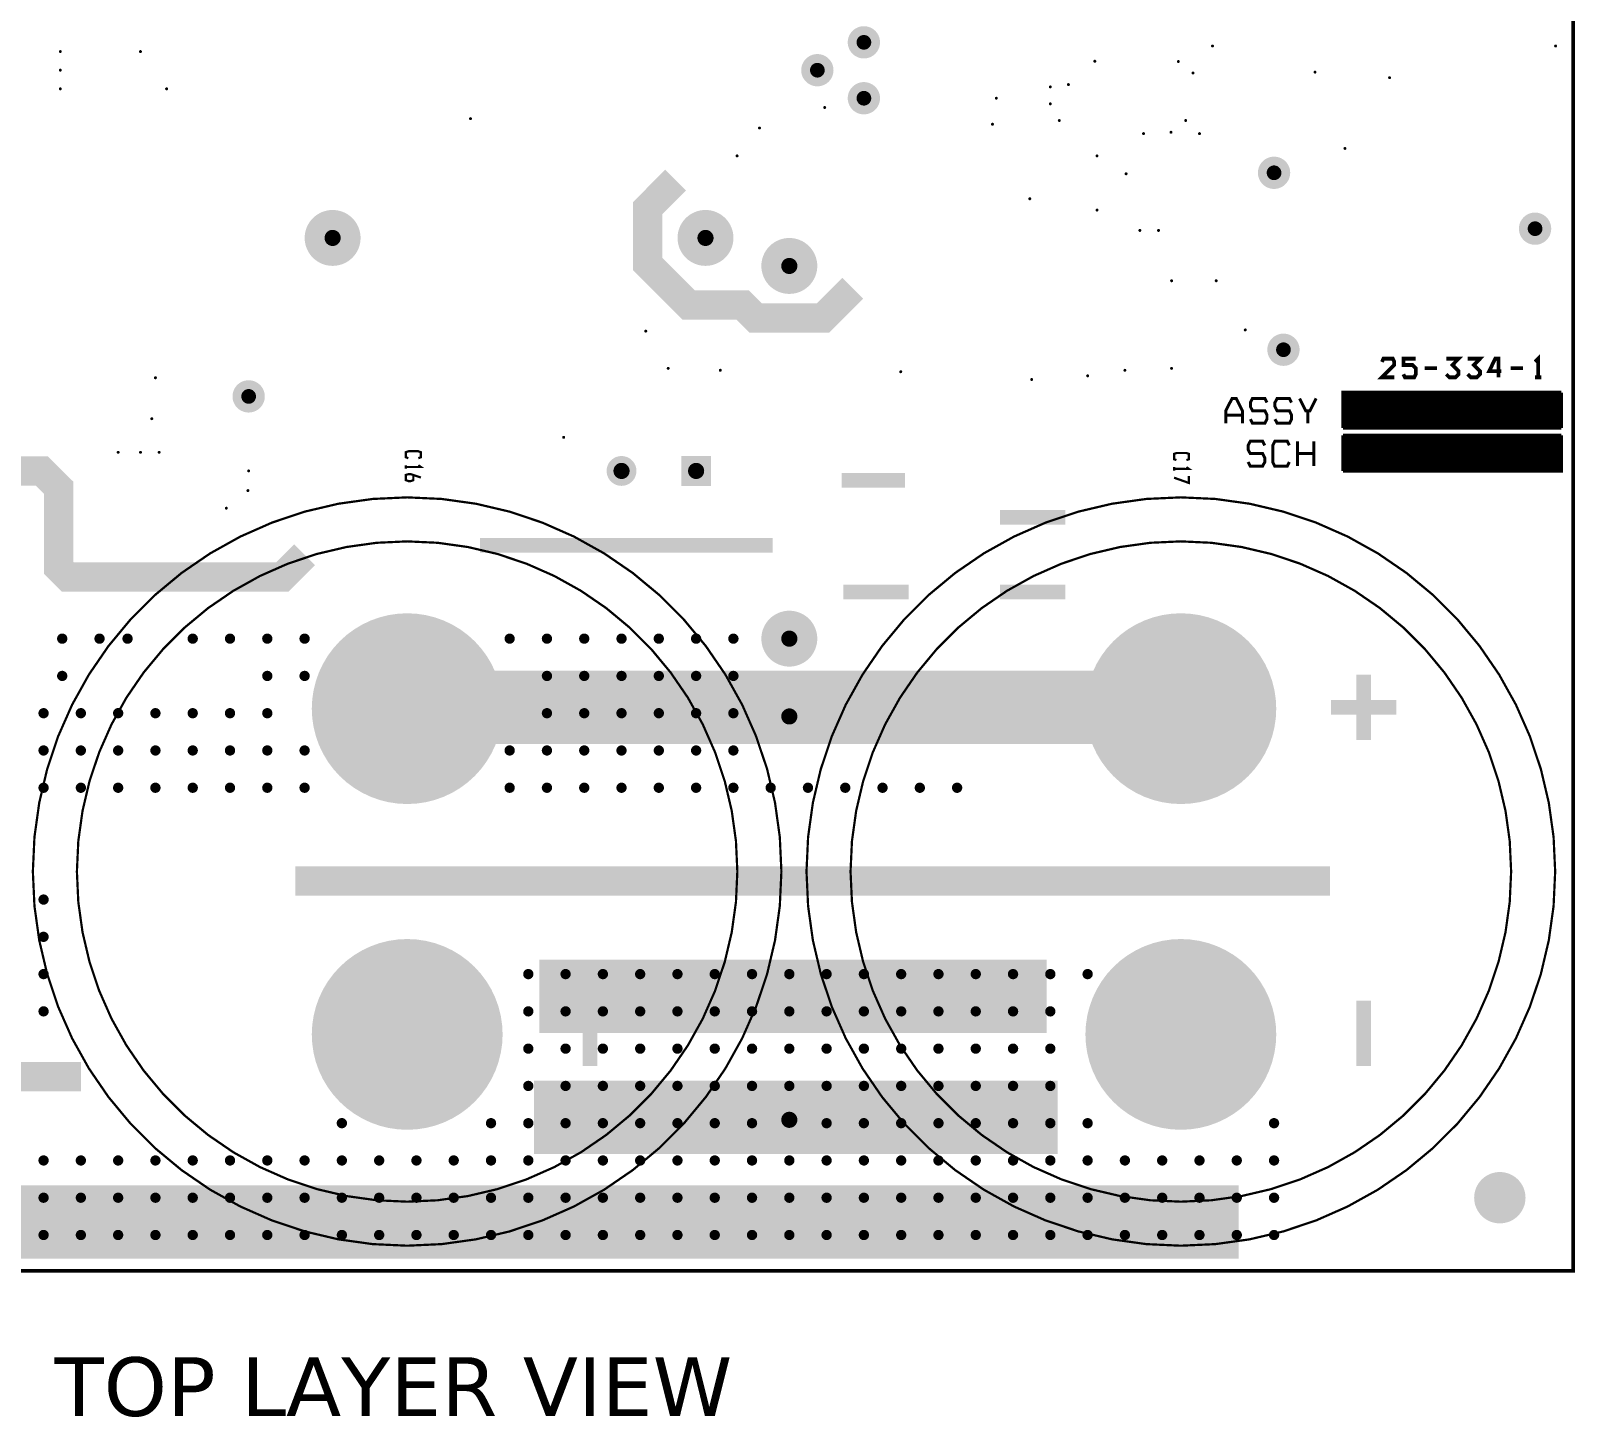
# Model space of a CAD drawing. Extents: x 20 to 372, y 176 to 359.
# Drawn here: x 85.4 to 190.6, y 176.3 to 270.8 of the extents above; entities that cross this region are included whole.
import ezdxf

# ---------------------------------------------------------------- set-up
doc = ezdxf.new("R2010")
doc.units = 0
doc.header["$MEASUREMENT"] = 0
doc.layers.get('0').update_dxf_attribs({"linetype": 'CONTINUOUS'})
for name, color, linetype in [('25-334-1_DRL', 1, 'CONTINUOUS'), ('25-334-1_SMT', 253, 'CONTINUOUS'), ('25-334-1_SST', 1, 'CONTINUOUS'), ('THRUHOLE_NPT', 15, 'CONTINUOUS')]:
    doc.layers.add(name, color=color, linetype=linetype)
doc.styles.get("Standard").update_dxf_attribs({"font": 'verdana.ttf', "height": 4})

# ---------------------------------------------------------------- blocks, each defined once
blk = doc.blocks.new('ROUND_1')
at = {"const_width": 1.75006}
blk.add_lwpolyline([(-0.87503, 0, 1), (0.87503, 0, 1)], format="xyb", close=True, dxfattribs=at)
blk = doc.blocks.new('ROUND_32')
at = {"const_width": 0.35052}
blk.add_lwpolyline([(-0.17526, 0, 1), (0.17526, 0, 1)], format="xyb", close=True, dxfattribs=at)
blk = doc.blocks.new('ROUND_75')
at = {"const_width": 0.54991}
blk.add_lwpolyline([(-0.274954, 0, 1), (0.274954, 0, 1)], format="xyb", close=True, dxfattribs=at)
blk = doc.blocks.new('ROUND_76')
at = {"const_width": 2.99974}
blk.add_lwpolyline([(-1.49987, 0, 1), (1.49987, 0, 1)], format="xyb", close=True, dxfattribs=at)
blk = doc.blocks.new('ROUND_81')
at = {"const_width": 0.50038}
blk.add_lwpolyline([(-0.25019, 0, 1), (0.25019, 0, 1)], format="xyb", close=True, dxfattribs=at)
blk = doc.blocks.new('ROUND_82')
at = {"const_width": 0.10033}
blk.add_lwpolyline([(-0.050164, 0, 1), (0.050164, 0, 1)], format="xyb", close=True, dxfattribs=at)
blk = doc.blocks.new('ROUND_84')
at = {"const_width": 0.10033}
blk.add_lwpolyline([(-0.050164, 0, 1), (0.050164, 0, 1)], format="xyb", close=True, dxfattribs=at)
blk = doc.blocks.new('ROUND_85')
at = {"const_width": 0.10033}
blk.add_lwpolyline([(-0.050164, 0, 1), (0.050164, 0, 1)], format="xyb", close=True, dxfattribs=at)
blk = doc.blocks.new('ROUND_6')
at = {"const_width": 1.016}
blk.add_lwpolyline([(-0.508, 0, 1), (0.508, 0, 1)], format="xyb", close=True, dxfattribs=at)
blk = doc.blocks.new('ROUND_7')
at = {"const_width": 6.49986}
blk.add_lwpolyline([(-3.24993, 0, 1), (3.24993, 0, 1)], format="xyb", close=True, dxfattribs=at)
blk = doc.blocks.new('SQUARE_8')
blk.add_solid([(1.016, 1.016), (1.016, -1.016), (-1.016, 1.016), (-1.016, -1.016)])
blk = doc.blocks.new('ROUND_25')
at = {"const_width": 1.09982}
blk.add_lwpolyline([(-0.54991, 0, 1), (0.54991, 0, 1)], format="xyb", close=True, dxfattribs=at)
blk = doc.blocks.new('ROUND_27')
at = {"const_width": 1.905}
blk.add_lwpolyline([(-0.9525, 0, 1), (0.9525, 0, 1)], format="xyb", close=True, dxfattribs=at)

msp = doc.modelspace()

# ---------------------------------------------------------------- linework, layer by layer
at = {"layer": '25-334-1_DRL'}
for points, const_width in [([(20.46, 359.3), (20.46, 186.3), (190.46, 186.3), (190.46, 359.3), (20.46, 359.3)], 0.254), ([(141.38, 253.27), (139.35, 251.24), (134.77, 251.24), (133.89, 252.13), (130.2, 252.13), (127.41, 254.92), (127.41, 258.73), (129.31, 260.64)], 2), ([(104.04, 235.11), (102.52, 233.59), (87.91, 233.59), (87.28, 234.22), (87.28, 239.68), (86.13, 240.82), (75.47, 240.82)], 2), ([(140.62, 240.19), (144.93, 240.19)], 1), ([(151.41, 237.65), (155.86, 237.65)], 1), ([(135.92, 235.74), (115.98, 235.74)], 1), ([(140.74, 232.57), (145.19, 232.57)], 1), ([(151.41, 232.57), (155.86, 232.57)], 1), ([(103.41, 212.88), (173.89, 212.88)], 2), ([(88.8, 199.55), (61.11, 199.55), (56.67, 203.99)], 2)]:
    msp.add_lwpolyline(points, dxfattribs=dict(at, const_width=const_width))
at = {"layer": '25-334-1_SMT', "const_width": 5}
for points in [[(167.67, 189.64), (45.49, 189.64), (34.95, 200.18), (34.95, 344.96), (44.86, 354.87), (161.83, 354.87), (161.83, 342.68)], [(163.73, 224.7), (111.15, 224.7)], [(154.59, 205.01), (120.04, 205.01)], [(119.66, 196.76), (155.35, 196.76)]]:
    msp.add_lwpolyline(points, dxfattribs=at)
at = {"layer": '25-334-1_SST'}
for points, const_width in [([(178.27, 247.2), (177.43, 247.2), (178.27, 248.04), (178.27, 248.25), (178.17, 248.47), (177.53, 248.47), (177.43, 248.25)], 0.254), ([(178.89, 247.41), (178.99, 247.2), (179.63, 247.2), (179.73, 247.41), (179.73, 247.83), (179.52, 248.04), (178.89, 248.04), (178.89, 248.47), (179.73, 248.47)], 0.254), ([(181.81, 247.41), (182.02, 247.2), (182.44, 247.2), (182.65, 247.41), (182.65, 247.62), (182.23, 248.04), (182.65, 248.47), (181.81, 248.47)], 0.254), ([(183.27, 247.41), (183.48, 247.2), (183.9, 247.2), (184.11, 247.41), (184.11, 247.62), (183.69, 248.04), (184.11, 248.47), (183.27, 248.47)], 0.254), ([(185.57, 247.62), (184.73, 247.62), (185.15, 248.47), (185.36, 248.47), (185.36, 247.2)], 0.254), ([(188.07, 247.2), (188.07, 248.47), (187.86, 248.25)], 0.254), ([(181.19, 247.83), (180.35, 247.83)], 0.254), ([(187.03, 247.83), (186.19, 247.83)], 0.254), ([(188.28, 247.2), (187.86, 247.2)], 0.254), ([(189.64, 246.16), (174.78, 246.16), (174.78, 243.75)], 0.254), ([(189.64, 246.13), (174.78, 246.13)], 0.254), ([(174.88, 246.16), (174.88, 243.75)], 0.254), ([(175.11, 246.16), (175.11, 243.75)], 0.254), ([(175.34, 246.16), (175.34, 243.75)], 0.254), ([(175.57, 246.16), (175.57, 243.75)], 0.254), ([(175.8, 246.16), (175.8, 243.75)], 0.254), ([(176.02, 246.16), (176.02, 243.75)], 0.254), ([(176.25, 246.16), (176.25, 243.75)], 0.254), ([(176.48, 246.16), (176.48, 243.75)], 0.254), ([(176.71, 246.16), (176.71, 243.75)], 0.254), ([(176.94, 246.16), (176.94, 243.75)], 0.254), ([(177.17, 246.16), (177.17, 243.75)], 0.254), ([(177.4, 246.16), (177.4, 243.75)], 0.254), ([(177.62, 246.16), (177.62, 243.75)], 0.254), ([(177.85, 246.16), (177.85, 243.75)], 0.254), ([(178.08, 246.16), (178.08, 243.75)], 0.254), ([(178.31, 246.16), (178.31, 243.75)], 0.254), ([(178.54, 246.16), (178.54, 243.75)], 0.254), ([(178.77, 246.16), (178.77, 243.75)], 0.254), ([(179, 246.16), (179, 243.75)], 0.254), ([(179.22, 246.16), (179.22, 243.75)], 0.254), ([(179.45, 246.16), (179.45, 243.75)], 0.254), ([(179.68, 246.16), (179.68, 243.75)], 0.254), ([(179.91, 246.16), (179.91, 243.75)], 0.254), ([(180.14, 246.16), (180.14, 243.75)], 0.254), ([(180.37, 246.16), (180.37, 243.75)], 0.254), ([(180.6, 246.16), (180.6, 243.75)], 0.254), ([(180.82, 246.16), (180.82, 243.75)], 0.254), ([(181.05, 246.16), (181.05, 243.75)], 0.254), ([(181.28, 246.16), (181.28, 243.75)], 0.254), ([(181.51, 246.16), (181.51, 243.75)], 0.254), ([(181.74, 246.16), (181.74, 243.75)], 0.254), ([(181.97, 246.16), (181.97, 243.75)], 0.254), ([(182.2, 246.16), (182.2, 243.75)], 0.254), ([(182.42, 246.16), (182.42, 243.75)], 0.254), ([(182.65, 246.16), (182.65, 243.75)], 0.254), ([(182.88, 246.16), (182.88, 243.75)], 0.254), ([(183.11, 246.16), (183.11, 243.75)], 0.254), ([(183.34, 246.16), (183.34, 243.75)], 0.254), ([(183.57, 246.16), (183.57, 243.75)], 0.254), ([(183.8, 246.16), (183.8, 243.75)], 0.254), ([(184.02, 246.16), (184.02, 243.75)], 0.254), ([(184.25, 246.16), (184.25, 243.75)], 0.254), ([(184.48, 246.16), (184.48, 243.75)], 0.254), ([(184.71, 246.16), (184.71, 243.75)], 0.254), ([(184.94, 246.16), (184.94, 243.75)], 0.254), ([(185.17, 246.16), (185.17, 243.75)], 0.254), ([(185.4, 246.16), (185.4, 243.75)], 0.254), ([(185.62, 246.16), (185.62, 243.75)], 0.254), ([(185.85, 246.16), (185.85, 243.75)], 0.254), ([(186.08, 246.16), (186.08, 243.75)], 0.254), ([(186.31, 246.16), (186.31, 243.75)], 0.254), ([(186.54, 246.16), (186.54, 243.75)], 0.254), ([(186.77, 246.16), (186.77, 243.75)], 0.254), ([(187, 246.16), (187, 243.75)], 0.254), ([(187.23, 246.16), (187.23, 243.75)], 0.254), ([(187.45, 246.16), (187.45, 243.75)], 0.254), ([(187.68, 246.16), (187.68, 243.75)], 0.254), ([(187.91, 246.16), (187.91, 243.75)], 0.254), ([(188.14, 246.16), (188.14, 243.75)], 0.254), ([(188.37, 246.16), (188.37, 243.75)], 0.254), ([(188.6, 246.16), (188.6, 243.75)], 0.254), ([(188.83, 246.16), (188.83, 243.75)], 0.254), ([(189.05, 246.16), (189.05, 243.75)], 0.254), ([(189.28, 246.16), (189.28, 243.75)], 0.254), ([(189.51, 246.16), (189.51, 243.75)], 0.254), ([(189.64, 246.16), (189.64, 243.75)], 0.254), ([(167.92, 244.07), (167.92, 244.92), (167.5, 245.76), (167.22, 245.76), (166.79, 244.92), (166.79, 244.07)], 0.203), ([(169.6, 245.48), (169.46, 245.76), (168.61, 245.76), (168.47, 245.48), (168.47, 245.2), (168.61, 244.92), (169.46, 244.92), (169.6, 244.63), (169.6, 244.35), (169.46, 244.07), (168.61, 244.07), (168.47, 244.35)], 0.203), ([(171.27, 245.48), (171.13, 245.76), (170.29, 245.76), (170.14, 245.48), (170.14, 245.2), (170.29, 244.92), (171.13, 244.92), (171.27, 244.63), (171.27, 244.35), (171.13, 244.07), (170.29, 244.07), (170.14, 244.35)], 0.203), ([(172.95, 245.76), (172.53, 244.92), (172.24, 244.92), (171.82, 245.76)], 0.203), ([(189.64, 245.9), (174.78, 245.9)], 0.254), ([(189.64, 245.68), (174.78, 245.68)], 0.254), ([(189.64, 245.45), (174.78, 245.45)], 0.254), ([(189.64, 245.22), (174.78, 245.22)], 0.254), ([(189.64, 244.99), (174.78, 244.99)], 0.254), ([(167.92, 244.63), (166.79, 244.63)], 0.203), ([(172.39, 244.07), (172.39, 244.92)], 0.203), ([(189.64, 244.76), (174.78, 244.76)], 0.254), ([(189.64, 244.53), (174.78, 244.53)], 0.254), ([(189.64, 244.3), (174.78, 244.3)], 0.254), ([(189.64, 244.08), (174.78, 244.08)], 0.254), ([(189.64, 243.85), (174.78, 243.85)], 0.254), ([(189.64, 243.75), (174.78, 243.75)], 0.254), ([(174.78, 243.24), (174.78, 240.82)], 0.254), ([(189.64, 243.24), (174.78, 243.24)], 0.254), ([(189.64, 243.24), (189.64, 240.82), (174.78, 240.82)], 0.254), ([(189.64, 243.21), (174.78, 243.21)], 0.254), ([(189.64, 242.98), (174.78, 242.98)], 0.254), ([(174.88, 243.24), (174.88, 240.82)], 0.254), ([(175.11, 243.24), (175.11, 240.82)], 0.254), ([(175.34, 243.24), (175.34, 240.82)], 0.254), ([(175.57, 243.24), (175.57, 240.82)], 0.254), ([(175.8, 243.24), (175.8, 240.82)], 0.254), ([(176.02, 243.24), (176.02, 240.82)], 0.254), ([(176.25, 243.24), (176.25, 240.82)], 0.254), ([(176.48, 243.24), (176.48, 240.82)], 0.254), ([(176.71, 243.24), (176.71, 240.82)], 0.254), ([(176.94, 243.24), (176.94, 240.82)], 0.254), ([(177.17, 243.24), (177.17, 240.82)], 0.254), ([(177.4, 243.24), (177.4, 240.82)], 0.254), ([(177.62, 243.24), (177.62, 240.82)], 0.254), ([(177.85, 243.24), (177.85, 240.82)], 0.254), ([(178.08, 243.24), (178.08, 240.82)], 0.254), ([(178.31, 243.24), (178.31, 240.82)], 0.254), ([(178.54, 243.24), (178.54, 240.82)], 0.254), ([(178.77, 243.24), (178.77, 240.82)], 0.254), ([(179, 243.24), (179, 240.82)], 0.254), ([(179.22, 243.24), (179.22, 240.82)], 0.254), ([(179.45, 243.24), (179.45, 240.82)], 0.254), ([(179.68, 243.24), (179.68, 240.82)], 0.254), ([(179.91, 243.24), (179.91, 240.82)], 0.254), ([(180.14, 243.24), (180.14, 240.82)], 0.254), ([(180.37, 243.24), (180.37, 240.82)], 0.254), ([(180.6, 243.24), (180.6, 240.82)], 0.254), ([(180.82, 243.24), (180.82, 240.82)], 0.254), ([(181.05, 243.24), (181.05, 240.82)], 0.254), ([(181.28, 243.24), (181.28, 240.82)], 0.254), ([(181.51, 243.24), (181.51, 240.82)], 0.254), ([(181.74, 243.24), (181.74, 240.82)], 0.254), ([(181.97, 243.24), (181.97, 240.82)], 0.254), ([(182.2, 243.24), (182.2, 240.82)], 0.254), ([(182.42, 243.24), (182.42, 240.82)], 0.254), ([(182.65, 243.24), (182.65, 240.82)], 0.254), ([(182.88, 243.24), (182.88, 240.82)], 0.254), ([(183.11, 243.24), (183.11, 240.82)], 0.254), ([(183.34, 243.24), (183.34, 240.82)], 0.254), ([(183.57, 243.24), (183.57, 240.82)], 0.254), ([(183.8, 243.24), (183.8, 240.82)], 0.254), ([(184.02, 243.24), (184.02, 240.82)], 0.254), ([(184.25, 243.24), (184.25, 240.82)], 0.254), ([(184.48, 243.24), (184.48, 240.82)], 0.254), ([(184.71, 243.24), (184.71, 240.82)], 0.254), ([(184.94, 243.24), (184.94, 240.82)], 0.254), ([(185.17, 243.24), (185.17, 240.82)], 0.254), ([(185.4, 243.24), (185.4, 240.82)], 0.254), ([(185.62, 243.24), (185.62, 240.82)], 0.254), ([(185.85, 243.24), (185.85, 240.82)], 0.254), ([(186.08, 243.24), (186.08, 240.82)], 0.254), ([(186.31, 243.24), (186.31, 240.82)], 0.254), ([(186.54, 243.24), (186.54, 240.82)], 0.254), ([(186.77, 243.24), (186.77, 240.82)], 0.254), ([(187, 243.24), (187, 240.82)], 0.254), ([(187.23, 243.24), (187.23, 240.82)], 0.254), ([(187.45, 243.24), (187.45, 240.82)], 0.254), ([(187.68, 243.24), (187.68, 240.82)], 0.254), ([(187.91, 243.24), (187.91, 240.82)], 0.254), ([(188.14, 243.24), (188.14, 240.82)], 0.254), ([(188.37, 243.24), (188.37, 240.82)], 0.254), ([(188.6, 243.24), (188.6, 240.82)], 0.254), ([(188.83, 243.24), (188.83, 240.82)], 0.254), ([(189.05, 243.24), (189.05, 240.82)], 0.254), ([(189.28, 243.24), (189.28, 240.82)], 0.254), ([(189.51, 243.24), (189.51, 240.82)], 0.254), ([(111.11, 241.69), (110.94, 241.75), (110.94, 242.1), (111.11, 242.16), (111.79, 242.16), (111.96, 242.1), (111.96, 241.75), (111.79, 241.69)], 0.152), ([(163.43, 241.56), (163.27, 241.62), (163.27, 241.98), (163.43, 242.04), (164.11, 242.04), (164.28, 241.98), (164.28, 241.62), (164.11, 241.56)], 0.152), ([(169.45, 242.56), (169.3, 242.84), (168.46, 242.84), (168.31, 242.56), (168.31, 242.28), (168.46, 242), (169.3, 242), (169.45, 241.71), (169.45, 241.43), (169.3, 241.15), (168.46, 241.15), (168.31, 241.43)], 0.203), ([(171.12, 241.43), (170.98, 241.15), (170.13, 241.15), (169.99, 241.43), (169.99, 242.56), (170.13, 242.84), (170.98, 242.84), (171.12, 242.56)], 0.203), ([(171.67, 241.15), (171.67, 242.84)], 0.203), ([(172.8, 242), (171.67, 242)], 0.203), ([(172.8, 241.15), (172.8, 242.84)], 0.203), ([(189.64, 242.76), (174.78, 242.76)], 0.254), ([(189.64, 242.53), (174.78, 242.53)], 0.254), ([(189.64, 242.3), (174.78, 242.3)], 0.254), ([(189.64, 242.07), (174.78, 242.07)], 0.254), ([(189.64, 241.84), (174.78, 241.84)], 0.254), ([(110.94, 240.97), (110.94, 241.21)], 0.152), ([(110.94, 241.09), (111.96, 241.09), (111.79, 241.21)], 0.152), ([(163.27, 240.84), (163.27, 241.08)], 0.152), ([(163.27, 240.96), (164.28, 240.96), (164.11, 241.08)], 0.152), ([(189.64, 241.61), (174.78, 241.61)], 0.254), ([(189.64, 241.38), (174.78, 241.38)], 0.254), ([(189.64, 241.16), (174.78, 241.16)], 0.254), ([(189.64, 240.93), (174.78, 240.93)], 0.254), ([(111.45, 240.55), (111.45, 240.19), (111.28, 240.13), (111.11, 240.13), (110.94, 240.19), (110.94, 240.55), (111.11, 240.6), (111.28, 240.6), (111.96, 240.37)], 0.152), ([(163.27, 240.36), (164.28, 240), (164.28, 240.48)], 0.152), ([(123.49, 222.49), (123.49, 226.93)], 1), ([(176.19, 222.49), (176.19, 226.93)], 1), ([(125.71, 224.71), (121.26, 224.71)], 1), ([(178.41, 224.71), (173.97, 224.71)], 1), ([(123.49, 200.26), (123.49, 204.71)], 1), ([(176.19, 200.26), (176.19, 204.71)], 1)]:
    msp.add_lwpolyline(points, dxfattribs=dict(at, const_width=const_width))
at = {"layer": '25-334-1_SST', "const_width": 0.152}
for points in [[(111.03, 239.02, 0.414214), (85.53, 213.52)], [(136.52, 213.52, 0.414214), (111.03, 239.02)], [(163.73, 239.02, 0.414214), (138.23, 213.52)], [(189.23, 213.52, 0.414214), (163.73, 239.02)], [(111.03, 236.02, 0.414214), (88.53, 213.52)], [(133.52, 213.52, 0.414214), (111.03, 236.02)], [(163.73, 236.02, 0.414214), (141.23, 213.52)], [(186.23, 213.52, 0.414214), (163.73, 236.02)], [(85.53, 213.52, 0.414214), (111.03, 188.02)], [(88.53, 213.52, 0.414214), (111.03, 191.02)], [(111.03, 188.02, 0.414214), (136.52, 213.52)], [(111.03, 191.02, 0.414214), (133.52, 213.52)], [(138.23, 213.52, 0.414214), (163.73, 188.02)], [(141.23, 213.52, 0.414214), (163.73, 191.02)], [(163.73, 188.02, 0.414214), (189.23, 213.52)], [(163.73, 191.02, 0.414214), (186.23, 213.52)]]:
    msp.add_lwpolyline(points, format="xyb", dxfattribs=at)

# ---------------------------------------------------------------- block references
at = {"layer": '25-334-1_DRL'}
for name, p in [('ROUND_81', (142.14, 270.03)), ('ROUND_84', (87.4, 269.4)), ('ROUND_84', (92.86, 269.4)), ('ROUND_84', (165.89, 269.78)), ('ROUND_84', (189.26, 269.78)), ('ROUND_81', (138.97, 268.13)), ('ROUND_85', (157.87, 268.74)), ('ROUND_85', (163.56, 268.72)), ('ROUND_85', (87.4, 268.13)), ('ROUND_85', (156.07, 267.15)), ('ROUND_84', (164.56, 267.94)), ('ROUND_85', (172.87, 268)), ('ROUND_85', (177.95, 267.62)), ('ROUND_85', (87.4, 266.86)), ('ROUND_85', (94.64, 266.86)), ('ROUND_81', (142.14, 266.22)), ('ROUND_85', (151.16, 266.22)), ('ROUND_84', (154.84, 266.99)), ('ROUND_85', (139.47, 265.59)), ('ROUND_85', (154.84, 265.84)), ('ROUND_84', (115.34, 264.83)), ('ROUND_85', (135.03, 264.19)), ('ROUND_85', (150.9, 264.45)), ('ROUND_84', (155.45, 264.7)), ('ROUND_84', (164.06, 264.7)), ('ROUND_85', (161.19, 263.81)), ('ROUND_82', (163.06, 263.9)), ('ROUND_84', (165, 263.81)), ('ROUND_85', (133.5, 262.29)), ('ROUND_85', (158.02, 262.29)), ('ROUND_85', (174.91, 262.8)), ('ROUND_85', (160, 261.07)), ('ROUND_81', (170.08, 261.14)), ('ROUND_85', (153.44, 259.37)), ('ROUND_85', (158.02, 258.6)), ('ROUND_81', (187.86, 257.33)), ('ROUND_75', (105.95, 256.7)), ('ROUND_75', (131.35, 256.7)), ('ROUND_85', (160.94, 257.21)), ('ROUND_85', (162.21, 257.21)), ('ROUND_75', (137.06, 254.79)), ('ROUND_85', (163.1, 253.78)), ('ROUND_85', (166.14, 253.78)), ('ROUND_85', (127.28, 250.35)), ('ROUND_84', (168.12, 250.43)), ('ROUND_81', (170.72, 249.08)), ('ROUND_85', (93.88, 247.17)), ('ROUND_85', (128.81, 247.81)), ('ROUND_85', (132.36, 247.68)), ('ROUND_85', (144.65, 247.58)), ('ROUND_85', (157.38, 247.3)), ('ROUND_85', (159.92, 247.68)), ('ROUND_85', (163.1, 247.81)), ('ROUND_81', (100.23, 245.9)), ('ROUND_85', (153.57, 247.05)), ('ROUND_85', (93.63, 244.38)), ('ROUND_85', (121.69, 243.11)), ('ROUND_85', (91.34, 242.09)), ('ROUND_85', (92.86, 242.09)), ('ROUND_85', (94.13, 242.09)), ('ROUND_85', (100.23, 240.82)), ('ROUND_75', (125.63, 240.82)), ('ROUND_75', (130.71, 240.82)), ('ROUND_85', (100.18, 239.48)), ('ROUND_85', (98.71, 238.28)), ('ROUND_32', (87.53, 229.39)), ('ROUND_32', (90.07, 229.39)), ('ROUND_32', (91.98, 229.39)), ('ROUND_32', (96.42, 229.39)), ('ROUND_32', (98.96, 229.39)), ('ROUND_32', (101.5, 229.39)), ('ROUND_32', (104.04, 229.39)), ('ROUND_32', (118.01, 229.39)), ('ROUND_32', (120.55, 229.39)), ('ROUND_32', (123.09, 229.39)), ('ROUND_32', (125.63, 229.39)), ('ROUND_32', (128.17, 229.39)), ('ROUND_32', (130.71, 229.39)), ('ROUND_32', (133.25, 229.39)), ('ROUND_75', (137.06, 229.39)), ('ROUND_76', (111.03, 224.62)), ('ROUND_76', (163.73, 224.62)), ('ROUND_32', (87.53, 226.85)), ('ROUND_32', (101.5, 226.85)), ('ROUND_32', (104.04, 226.85)), ('ROUND_32', (120.55, 226.85)), ('ROUND_32', (123.09, 226.85)), ('ROUND_32', (125.63, 226.85)), ('ROUND_32', (128.17, 226.85)), ('ROUND_32', (130.71, 226.85)), ('ROUND_32', (133.25, 226.85)), ('ROUND_32', (86.26, 224.31)), ('ROUND_32', (88.8, 224.31)), ('ROUND_32', (91.34, 224.31)), ('ROUND_32', (93.88, 224.31)), ('ROUND_32', (96.42, 224.31)), ('ROUND_32', (98.96, 224.31)), ('ROUND_32', (101.5, 224.31)), ('ROUND_32', (120.55, 224.31)), ('ROUND_32', (123.09, 224.31)), ('ROUND_32', (125.63, 224.31)), ('ROUND_32', (128.17, 224.31)), ('ROUND_32', (130.71, 224.31)), ('ROUND_32', (133.25, 224.31)), ('ROUND_75', (137.06, 224.09)), ('ROUND_32', (86.26, 221.77)), ('ROUND_32', (88.8, 221.77)), ('ROUND_32', (91.34, 221.77)), ('ROUND_32', (93.88, 221.77)), ('ROUND_32', (96.42, 221.77)), ('ROUND_32', (98.96, 221.77)), ('ROUND_32', (101.5, 221.77)), ('ROUND_32', (104.04, 221.77)), ('ROUND_32', (118.01, 221.77)), ('ROUND_32', (120.55, 221.77)), ('ROUND_32', (123.09, 221.77)), ('ROUND_32', (125.63, 221.77)), ('ROUND_32', (128.17, 221.77)), ('ROUND_32', (130.71, 221.77)), ('ROUND_32', (133.25, 221.77)), ('ROUND_32', (86.26, 219.23)), ('ROUND_32', (88.8, 219.23)), ('ROUND_32', (91.34, 219.23)), ('ROUND_32', (93.88, 219.23)), ('ROUND_32', (96.42, 219.23)), ('ROUND_32', (98.96, 219.23)), ('ROUND_32', (101.5, 219.23)), ('ROUND_32', (104.04, 219.23)), ('ROUND_32', (118.01, 219.23)), ('ROUND_32', (120.55, 219.23)), ('ROUND_32', (123.09, 219.23)), ('ROUND_32', (125.63, 219.23)), ('ROUND_32', (128.17, 219.23)), ('ROUND_32', (130.71, 219.23)), ('ROUND_32', (133.25, 219.23)), ('ROUND_32', (135.79, 219.23)), ('ROUND_32', (138.33, 219.23)), ('ROUND_32', (140.87, 219.23)), ('ROUND_32', (143.41, 219.23)), ('ROUND_32', (145.95, 219.23)), ('ROUND_32', (148.49, 219.23)), ('ROUND_32', (86.26, 211.61)), ('ROUND_32', (86.26, 209.07)), ('ROUND_32', (86.26, 206.53)), ('ROUND_32', (119.28, 206.53)), ('ROUND_32', (121.82, 206.53)), ('ROUND_32', (124.36, 206.53)), ('ROUND_32', (126.9, 206.53)), ('ROUND_32', (129.44, 206.53)), ('ROUND_32', (131.98, 206.53)), ('ROUND_32', (134.52, 206.53)), ('ROUND_32', (137.06, 206.53)), ('ROUND_32', (139.6, 206.53)), ('ROUND_32', (142.14, 206.53)), ('ROUND_32', (144.68, 206.53)), ('ROUND_32', (147.22, 206.53)), ('ROUND_32', (149.76, 206.53)), ('ROUND_32', (152.3, 206.53)), ('ROUND_32', (154.84, 206.53)), ('ROUND_32', (157.38, 206.53)), ('ROUND_76', (111.03, 202.42)), ('ROUND_76', (163.73, 202.42)), ('ROUND_32', (86.26, 203.99)), ('ROUND_32', (119.28, 203.99)), ('ROUND_32', (121.82, 203.99)), ('ROUND_32', (124.36, 203.99)), ('ROUND_32', (126.9, 203.99)), ('ROUND_32', (129.44, 203.99)), ('ROUND_32', (131.98, 203.99)), ('ROUND_32', (134.52, 203.99)), ('ROUND_32', (137.06, 203.99)), ('ROUND_32', (139.6, 203.99)), ('ROUND_32', (142.14, 203.99)), ('ROUND_32', (144.68, 203.99)), ('ROUND_32', (147.22, 203.99)), ('ROUND_32', (149.76, 203.99)), ('ROUND_32', (152.3, 203.99)), ('ROUND_32', (154.84, 203.99)), ('ROUND_32', (119.28, 201.45)), ('ROUND_32', (121.82, 201.45)), ('ROUND_32', (124.36, 201.45)), ('ROUND_32', (126.9, 201.45)), ('ROUND_32', (129.44, 201.45)), ('ROUND_32', (131.98, 201.45)), ('ROUND_32', (134.52, 201.45)), ('ROUND_32', (137.06, 201.45)), ('ROUND_32', (139.6, 201.45)), ('ROUND_32', (142.14, 201.45)), ('ROUND_32', (144.68, 201.45)), ('ROUND_32', (147.22, 201.45)), ('ROUND_32', (149.76, 201.45)), ('ROUND_32', (152.3, 201.45)), ('ROUND_32', (154.84, 201.45)), ('ROUND_32', (119.28, 198.91)), ('ROUND_32', (121.82, 198.91)), ('ROUND_32', (124.36, 198.91)), ('ROUND_32', (126.9, 198.91)), ('ROUND_32', (129.44, 198.91)), ('ROUND_32', (131.98, 198.91)), ('ROUND_32', (134.52, 198.91)), ('ROUND_32', (137.06, 198.91)), ('ROUND_32', (139.6, 198.91)), ('ROUND_32', (142.14, 198.91)), ('ROUND_32', (144.68, 198.91)), ('ROUND_32', (147.22, 198.91)), ('ROUND_32', (149.76, 198.91)), ('ROUND_32', (152.3, 198.91)), ('ROUND_32', (154.84, 198.91)), ('ROUND_32', (106.58, 196.37)), ('ROUND_32', (116.74, 196.37)), ('ROUND_32', (119.28, 196.37)), ('ROUND_32', (121.82, 196.37)), ('ROUND_32', (124.36, 196.37)), ('ROUND_32', (126.9, 196.37)), ('ROUND_32', (129.44, 196.37)), ('ROUND_32', (131.98, 196.37)), ('ROUND_32', (134.52, 196.37)), ('ROUND_75', (137.06, 196.6)), ('ROUND_32', (139.6, 196.37)), ('ROUND_32', (142.14, 196.37)), ('ROUND_32', (144.68, 196.37)), ('ROUND_32', (147.22, 196.37)), ('ROUND_32', (149.76, 196.37)), ('ROUND_32', (152.3, 196.37)), ('ROUND_32', (154.84, 196.37)), ('ROUND_32', (157.38, 196.37)), ('ROUND_32', (170.08, 196.37)), ('ROUND_32', (86.26, 193.83)), ('ROUND_32', (88.8, 193.83)), ('ROUND_32', (91.34, 193.83)), ('ROUND_32', (93.88, 193.83)), ('ROUND_32', (96.42, 193.83)), ('ROUND_32', (98.96, 193.83)), ('ROUND_32', (101.5, 193.83)), ('ROUND_32', (104.04, 193.83)), ('ROUND_32', (106.58, 193.83)), ('ROUND_32', (109.12, 193.83)), ('ROUND_32', (111.66, 193.83)), ('ROUND_32', (114.2, 193.83)), ('ROUND_32', (116.74, 193.83)), ('ROUND_32', (119.28, 193.83)), ('ROUND_32', (121.82, 193.83)), ('ROUND_32', (124.36, 193.83)), ('ROUND_32', (126.9, 193.83)), ('ROUND_32', (129.44, 193.83)), ('ROUND_32', (131.98, 193.83)), ('ROUND_32', (134.52, 193.83)), ('ROUND_32', (137.06, 193.83)), ('ROUND_32', (139.6, 193.83)), ('ROUND_32', (142.14, 193.83)), ('ROUND_32', (144.68, 193.83)), ('ROUND_32', (147.22, 193.83)), ('ROUND_32', (149.76, 193.83)), ('ROUND_32', (152.3, 193.83)), ('ROUND_32', (154.84, 193.83)), ('ROUND_32', (157.38, 193.83)), ('ROUND_32', (159.92, 193.83)), ('ROUND_32', (162.46, 193.83)), ('ROUND_32', (165, 193.83)), ('ROUND_32', (167.54, 193.83)), ('ROUND_32', (170.08, 193.83)), ('ROUND_1', (185.46, 191.29)), ('ROUND_32', (86.26, 191.29)), ('ROUND_32', (88.8, 191.29)), ('ROUND_32', (91.34, 191.29)), ('ROUND_32', (93.88, 191.29)), ('ROUND_32', (96.42, 191.29)), ('ROUND_32', (98.96, 191.29)), ('ROUND_32', (101.5, 191.29)), ('ROUND_32', (104.04, 191.29)), ('ROUND_32', (106.58, 191.29)), ('ROUND_32', (109.12, 191.29)), ('ROUND_32', (111.66, 191.29)), ('ROUND_32', (114.2, 191.29)), ('ROUND_32', (116.74, 191.29)), ('ROUND_32', (119.28, 191.29)), ('ROUND_32', (121.82, 191.29)), ('ROUND_32', (124.36, 191.29)), ('ROUND_32', (126.9, 191.29)), ('ROUND_32', (129.44, 191.29)), ('ROUND_32', (131.98, 191.29)), ('ROUND_32', (134.52, 191.29)), ('ROUND_32', (137.06, 191.29)), ('ROUND_32', (139.6, 191.29)), ('ROUND_32', (142.14, 191.29)), ('ROUND_32', (144.68, 191.29)), ('ROUND_32', (147.22, 191.29)), ('ROUND_32', (149.76, 191.29)), ('ROUND_32', (152.3, 191.29)), ('ROUND_32', (154.84, 191.29)), ('ROUND_32', (157.38, 191.29)), ('ROUND_32', (159.92, 191.29)), ('ROUND_32', (162.46, 191.29)), ('ROUND_32', (165, 191.29)), ('ROUND_32', (167.54, 191.29)), ('ROUND_32', (170.08, 191.29)), ('ROUND_32', (86.26, 188.75)), ('ROUND_32', (88.8, 188.75)), ('ROUND_32', (91.34, 188.75)), ('ROUND_32', (93.88, 188.75)), ('ROUND_32', (96.42, 188.75)), ('ROUND_32', (98.96, 188.75)), ('ROUND_32', (101.5, 188.75)), ('ROUND_32', (104.04, 188.75)), ('ROUND_32', (106.58, 188.75)), ('ROUND_32', (109.12, 188.75)), ('ROUND_32', (111.66, 188.75)), ('ROUND_32', (114.2, 188.75)), ('ROUND_32', (116.74, 188.75)), ('ROUND_32', (119.28, 188.75)), ('ROUND_32', (121.82, 188.75)), ('ROUND_32', (124.36, 188.75)), ('ROUND_32', (126.9, 188.75)), ('ROUND_32', (129.44, 188.75)), ('ROUND_32', (131.98, 188.75)), ('ROUND_32', (134.52, 188.75)), ('ROUND_32', (137.06, 188.75)), ('ROUND_32', (139.6, 188.75)), ('ROUND_32', (142.14, 188.75)), ('ROUND_32', (144.68, 188.75)), ('ROUND_32', (147.22, 188.75)), ('ROUND_32', (149.76, 188.75)), ('ROUND_32', (152.3, 188.75)), ('ROUND_32', (154.84, 188.75)), ('ROUND_32', (157.38, 188.75)), ('ROUND_32', (159.92, 188.75)), ('ROUND_32', (162.46, 188.75)), ('ROUND_32', (165, 188.75)), ('ROUND_32', (167.54, 188.75)), ('ROUND_32', (170.08, 188.75))]:
    msp.add_blockref(name, p, dxfattribs=at)
at = {"layer": '25-334-1_SMT'}
for name, p in [('ROUND_25', (142.14, 270.03)), ('ROUND_25', (138.97, 268.13)), ('ROUND_25', (142.14, 266.22)), ('ROUND_25', (170.08, 261.14)), ('ROUND_27', (105.95, 256.7)), ('ROUND_27', (131.35, 256.7)), ('ROUND_25', (187.86, 257.33)), ('ROUND_27', (137.06, 254.79)), ('ROUND_25', (170.72, 249.08)), ('ROUND_25', (100.23, 245.9)), ('ROUND_6', (125.63, 240.82)), ('SQUARE_8', (130.71, 240.82)), ('ROUND_7', (111.03, 224.62)), ('ROUND_27', (137.06, 229.39)), ('ROUND_7', (163.73, 224.62)), ('ROUND_6', (137.06, 224.09)), ('ROUND_7', (111.03, 202.42)), ('ROUND_7', (163.73, 202.42)), ('ROUND_6', (137.06, 196.6)), ('ROUND_1', (185.46, 191.29))]:
    msp.add_blockref(name, p, dxfattribs=at)
at = {"layer": 'THRUHOLE_NPT'}
msp.add_blockref('ROUND_1', (185.46, 191.29), dxfattribs=at)

# ---------------------------------------------------------------- texts
at = {"layer": '25-334-1_DRL', "linetype": 'Continuous'}
msp.add_text('TOP LAYER VIEW', height=4, dxfattribs=at).set_placement((87, 176.42))

doc.saveas('drawing.dxf')
